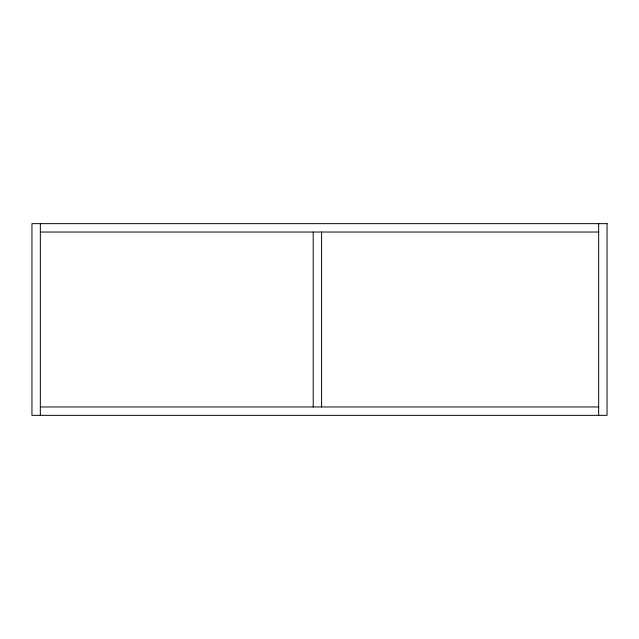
<?xml version="1.0" encoding="UTF-8"?>
<svg xmlns="http://www.w3.org/2000/svg" width="639" height="639" viewBox="0 0 639 639"><rect width="100%" height="100%" fill="white"/><g stroke="black" fill="none" stroke-linecap="round" stroke-linejoin="round"><path stroke-width="0.96" d="M40.337 232.037L598.663 232.037M40.337 406.963L598.663 406.963M598.663 223.65L598.663 415.35M321.593 232.037L321.593 406.963M313.206 232.037L313.206 406.963M40.337 223.65L40.337 415.35M607.05 223.65L31.95 223.65L31.95 415.35L607.05 415.35L607.05 223.65"/></g></svg>
